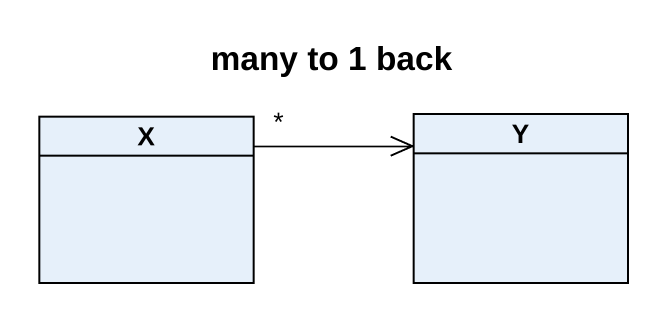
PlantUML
@startuml
title many to 1 back
hide circle
hide empty members
class "X" as X_
class Y
X_ "*" -right-> Y
@enduml
